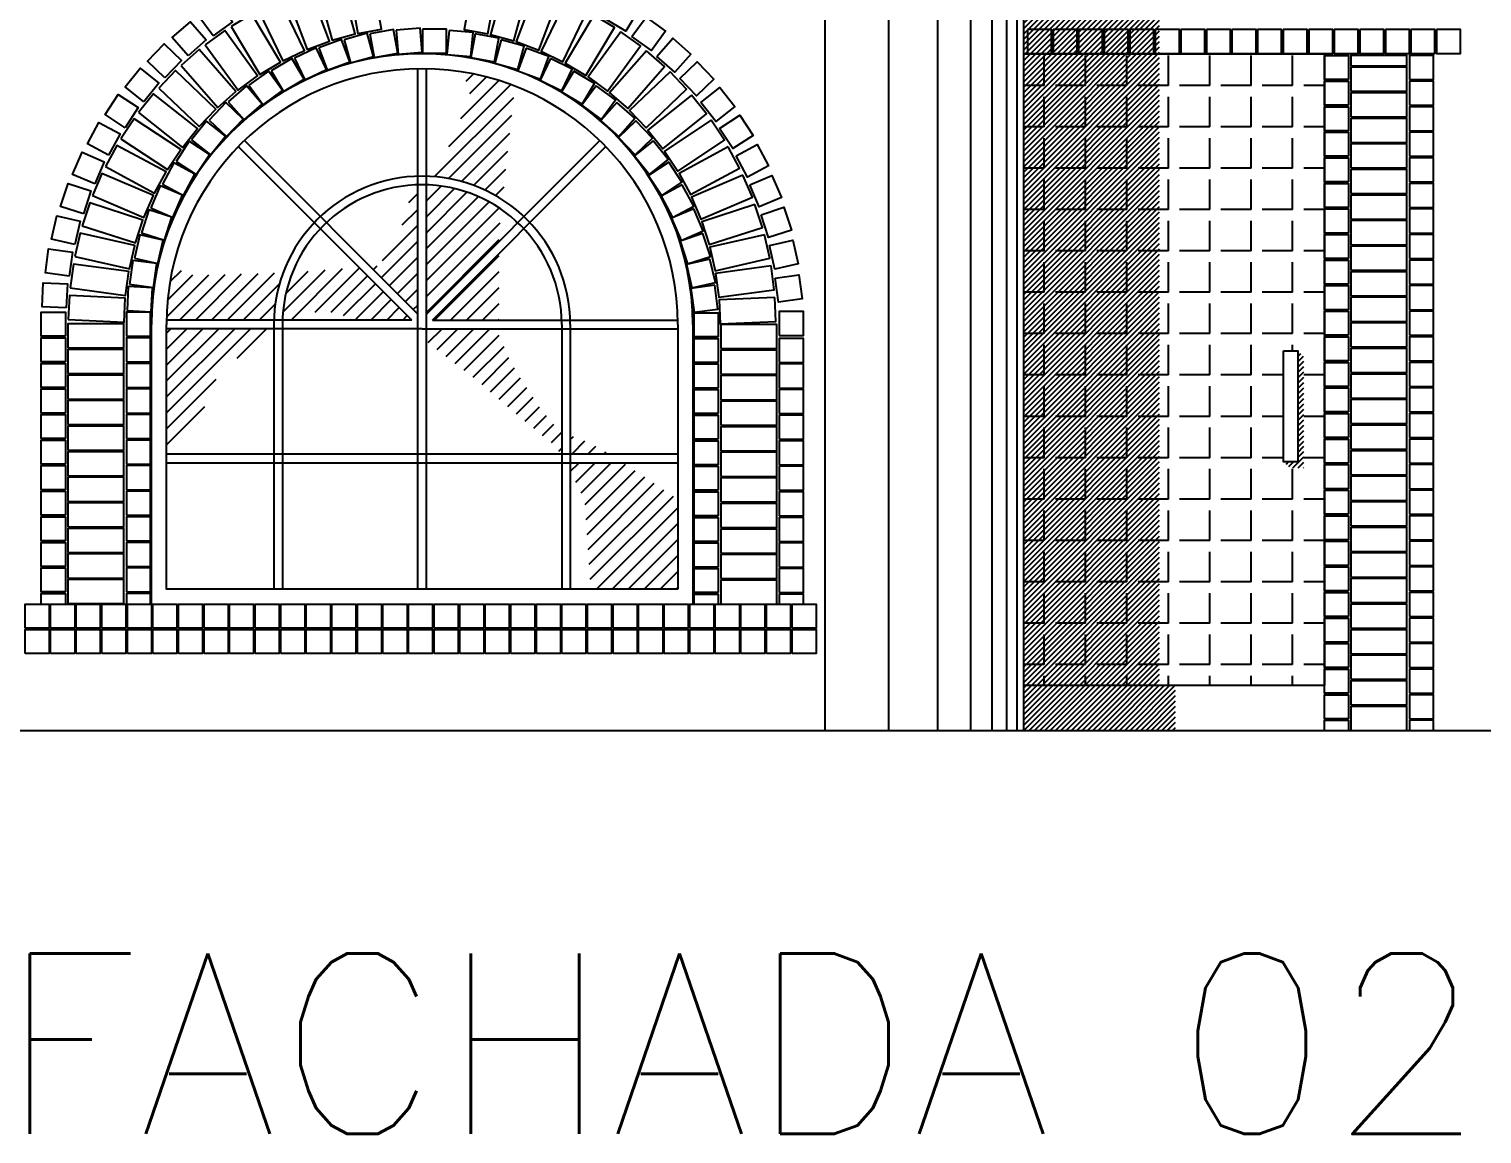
# Model space of a CAD drawing. Extents: x -51.7 to 12.2, y -8.6 to 39.8.
# Drawn here: x 2.124 to 6.955, y -1.924 to 1.749 of the extents above; entities that cross this region are included whole.
import ezdxf

# ---------------------------------------------------------------- set-up
doc = ezdxf.new("R2010")
doc.units = 0
doc.header["$LTSCALE"] = 0.5
doc.header["$MEASUREMENT"] = 0
doc.layers.add('ELEV', color=7, linetype='CONTINUOUS')
doc.layers.add('ELEVACION', color=7, linetype='CONTINUOUS')
doc.styles.add('COTAS', font='romans.shx', dxfattribs={"height": 0.1})

msp = doc.modelspace()

# ---------------------------------------------------------------- hatches: boundary and pattern name
at = {"layer": 'ELEV'}
h = msp.add_hatch(dxfattribs=at)
h.set_pattern_fill('ANSI31', color=256, scale=0.1, style=0)
h.set_pattern_definition([(45, (-8.715565, -9.850778), (-0.008838835, 0.008838835), [])])
h.paths.add_polyline_path([(5.4338, -0.5825), (5.4338, 2.4375), (5.5202, 2.4375), (5.5202, 2.5137), (5.4923, 2.5137), (5.4923, 2.7184), (5.5202, 2.7184), (5.5202, 2.7757), (6.0055, 2.358), (6.0055, 1.9061), (5.8836, 1.9061), (5.8836, -0.4325), (5.9364, -0.4325), (5.9364, -0.5825)])
h = msp.add_hatch(dxfattribs=at)
h.set_pattern_fill('ANGLE', color=256, scale=0.5, angle=90, style=0)
h.set_pattern_definition([(90, (0, -9.85078), (-0.1375, 8e-18), [0.1, -0.0375]), (180, (0, -9.85078), (-2e-17, -0.1375), [0.1, -0.0375])])
h.paths.add_polyline_path([(6.4313, 1.6675), (5.4313, 1.6675), (5.4313, -0.4325), (6.4313, -0.4325), (6.4313, -0.3787)])
h.paths.add_polyline_path([(6.3431, 0.6792), (6.3431, 0.3104), (6.2954, 0.3104), (6.2954, 0.6792)], flags=16)
h = msp.add_hatch(dxfattribs=at)
h.set_pattern_fill('ANSI31', color=256, scale=0.3, style=0)
h.set_pattern_definition([(45, (0, -9.85078), (-0.0265165, 0.0265165), [])])
h.paths.add_polyline_path([(3.7402, 1.5594, 0.053842), (3.564, 1.6071), (3.5928, 1.5424), (3.5717, 1.4791), (3.5083, 1.3314), (3.4456, 1.2688), (3.4456, 1.2602, -0.137158), (3.6991, 1.1814)])
h.paths.add_polyline_path([(3.6956, 1.1493, 0.144654), (3.4456, 1.2316), (3.4456, 0.802), (3.6878, 1.0442), (3.6878, 1.0783)])
h.paths.add_polyline_path([(3.4171, 1.2316, 0.004844), (3.4081, 1.2312), (3.4028, 1.2259), (3.35, 1.0466), (3.2866, 0.9622), (3.259, 0.9601), (3.4171, 0.802)])
h.paths.add_polyline_path([(3.2215, 0.9572), (3.0121, 0.9411), (3.0006, 0.9408, 0.088129), (2.9673, 0.7818), (3.0154, 0.7818), (3.0543, 0.804), (3.1071, 0.8146), (3.2251, 0.7818), (3.3969, 0.7818)])
h.paths.add_polyline_path([(2.9696, 0.9398), (2.6742, 0.9306), (2.6029, 0.958, 0.052334), (2.5815, 0.7818), (2.9387, 0.7818, -0.082206)])
h.paths.add_polyline_path([(2.9065, 0.7196), (2.9385, 0.7379), (2.9385, 0.7533), (2.5813, 0.7533), (2.5813, 0.3632), (2.7059, 0.4876), (2.7587, 0.6142)])
h.paths.add_polyline_path([(3.6878, 1.0038), (3.4658, 0.7818), (3.6878, 0.7818)])
h.paths.add_polyline_path([(3.6878, 0.7302), (3.6878, 0.7533), (3.4456, 0.7533), (3.4456, 0.7111), (3.6139, 0.5825), (3.7617, 0.4559), (3.8779, 0.361), (3.8909, 0.3375), (3.8956, 0.3375), (3.8956, 0.4109), (3.8885, 0.4138), (3.8251, 0.4876), (3.7301, 0.6353)])
h.paths.add_polyline_path([(3.994, 0.3716), (3.9242, 0.3995), (3.9242, 0.3375), (4.0536, 0.3375)])
h.paths.add_polyline_path([(4.1007, 0.3075), (3.9242, 0.3075), (3.9242, 0.2777), (3.9307, 0.2661), (3.9729, 0.1817), (3.9925, -0.1125), (4.2813, -0.1125), (4.2813, 0.1872)])
at = {"layer": 'ELEVACION'}
h = msp.add_hatch(dxfattribs=at)
h.set_pattern_fill('ANSI31', color=256, scale=0.1, style=0)
h.set_pattern_definition([(45, (-19.559361, 3.37798), (-0.008838835, 0.008838835), [])])
h.paths.add_polyline_path([(6.3431, 0.6792), (6.3431, 0.3104), (6.3631, 0.2927), (6.3631, 0.6615)])
h.paths.add_polyline_path([(6.3431, 0.3104), (6.2954, 0.3104), (6.318, 0.2904), (6.3631, 0.2904), (6.3631, 0.2927)])

# ---------------------------------------------------------------- linework, layer by layer
at = {"layer": 'ELEV'}
for p, q in [((4.7706, 2.4375), (4.7706, -0.5825)), ((4.9821, 2.4375), (4.9821, -0.5825)), ((5.145, 2.4375), (5.145, -0.5825)), ((5.2552, 2.4375), (5.2552, -0.5825)), ((5.3256, 2.4375), (5.3256, -0.5825)), ((5.3741, 2.4375), (5.3741, -0.5825)), ((5.4093, 2.4375), (5.4093, -0.5825)), ((5.4313, 2.4375), (5.4313, -0.5825)), ((5.4313, 1.6675), (6.4313, 1.6675)), ((6.4313, 1.6675), (6.4313, -0.4325)), ((5.4313, -0.4325), (6.4313, -0.4325)), ((-0.2937, -0.5825), (12.1948, -0.5825))]:
    msp.add_line(p, q, dxfattribs=at)
at = {"layer": 'ELEVACION'}
for p, q in [((3.4171, -0.1125), (3.4171, 1.6175)), ((3.4456, -0.1125), (3.4456, 1.6175)), ((3.3969, 0.7818), (2.8202, 1.3585)), ((3.4171, 0.802), (2.8404, 1.3787)), ((3.4456, 0.802), (4.0223, 1.3787)), ((3.4658, 0.7818), (4.0425, 1.3585)), ((3.3969, 0.7818), (2.5813, 0.7818)), ((3.4658, 0.7818), (4.2813, 0.7818)), ((2.5313, -0.1625), (2.5313, 0.7675)), ((3.4313, 0.7533), (2.5813, 0.7533)), ((2.9385, 0.7675), (2.9385, -0.1125)), ((2.9671, 0.7675), (2.9671, -0.1125)), ((3.4313, 0.7533), (4.2813, 0.7533)), ((3.8956, 0.7675), (3.8956, -0.1125)), ((3.9242, 0.7675), (3.9242, -0.1125)), ((4.3313, 0.7675), (4.3313, -0.1625)), ((2.5813, 0.3375), (4.2813, 0.3375)), ((2.5813, 0.3075), (4.2813, 0.3075))]:
    msp.add_line(p, q, dxfattribs=at)
for points in [[(3.0828, 1.8912), (3.1322, 1.712), (3.2093, 1.7333), (3.1599, 1.9125)], [(3.1849, 1.9179), (3.2181, 1.735), (3.2968, 1.7493), (3.2636, 1.9322)], [(3.6048, 1.9312), (3.5716, 1.7483), (3.6504, 1.734), (3.6835, 1.9169)], [(3.7084, 1.9109), (3.659, 1.7318), (3.7361, 1.7105), (3.7856, 1.8897)], [(2.7365, 1.7267), (2.6895, 1.7914), (2.7542, 1.8385), (2.8012, 1.7737)], [(2.8877, 1.8109), (2.9684, 1.6435), (3.0405, 1.6782), (2.9598, 1.8456)], [(2.9835, 1.8554), (3.0488, 1.6814), (3.1237, 1.7095), (3.0584, 1.8836)], [(3.8098, 1.8815), (3.7445, 1.7075), (3.8194, 1.6794), (3.8847, 1.8534)], [(3.9081, 1.8431), (3.8275, 1.6756), (3.8996, 1.6409), (3.9802, 1.8084)], [(4.0402, 1.7835), (4.0813, 1.8521), (4.1499, 1.8111), (4.1089, 1.7424)], [(2.7964, 1.758), (2.8917, 1.5984), (2.9604, 1.6395), (2.8651, 1.799)], [(4.0026, 1.796), (3.9073, 1.6365), (3.976, 1.5954), (4.0713, 1.755)], [(4.1289, 1.7248), (4.1759, 1.7895), (4.2406, 1.7425), (4.1936, 1.6778)], [(2.6533, 1.6606), (2.6007, 1.7208), (2.6609, 1.7735), (2.7135, 1.7132)], [(2.7102, 1.6971), (2.8194, 1.5467), (2.8841, 1.5937), (2.7749, 1.7441)], [(3.2577, 1.7336), (3.272, 1.6549), (3.3507, 1.6692), (3.3364, 1.7479)], [(3.345, 1.7453), (3.3522, 1.6656), (3.4318, 1.6728), (3.4247, 1.7524)], [(3.433, 1.7491), (3.433, 1.6691), (3.513, 1.6691), (3.513, 1.7491)], [(3.521, 1.745), (3.5138, 1.6653), (3.5935, 1.6581), (3.6006, 1.7378)], [(4.0925, 1.7407), (3.9833, 1.5903), (4.048, 1.5433), (4.1573, 1.6936)], [(5.4442, 1.7483), (5.4442, 1.6683), (5.5242, 1.6683), (5.5242, 1.7483)], [(5.5292, 1.7483), (5.5292, 1.6683), (5.6092, 1.6683), (5.6092, 1.7483)], [(5.6142, 1.7483), (5.6142, 1.6683), (5.6942, 1.6683), (5.6942, 1.7483)], [(5.6992, 1.7483), (5.6992, 1.6683), (5.7792, 1.6683), (5.7792, 1.7483)], [(5.7842, 1.7483), (5.7842, 1.6683), (5.8642, 1.6683), (5.8642, 1.7483)], [(5.8692, 1.7483), (5.8692, 1.6683), (5.9492, 1.6683), (5.9492, 1.7483)], [(5.9542, 1.7483), (5.9542, 1.6683), (6.0342, 1.6683), (6.0342, 1.7483)], [(6.0392, 1.7483), (6.0392, 1.6683), (6.1192, 1.6683), (6.1192, 1.7483)], [(6.1242, 1.7483), (6.1242, 1.6683), (6.2042, 1.6683), (6.2042, 1.7483)], [(6.2092, 1.7483), (6.2092, 1.6683), (6.2892, 1.6683), (6.2892, 1.7483)], [(6.2942, 1.7483), (6.2942, 1.6683), (6.3742, 1.6683), (6.3742, 1.7483)], [(6.3792, 1.7483), (6.3792, 1.6683), (6.4592, 1.6683), (6.4592, 1.7483)], [(6.4642, 1.7483), (6.4642, 1.6683), (6.5442, 1.6683), (6.5442, 1.7483)], [(6.5492, 1.7483), (6.5492, 1.6683), (6.6292, 1.6683), (6.6292, 1.7483)], [(6.6342, 1.7483), (6.6342, 1.6683), (6.7142, 1.6683), (6.7142, 1.7483)], [(6.7192, 1.7483), (6.7192, 1.6683), (6.7992, 1.6683), (6.7992, 1.7483)], [(6.8042, 1.7483), (6.8042, 1.6683), (6.8842, 1.6683), (6.8842, 1.7483)], [(2.5764, 1.5872), (2.5186, 1.6425), (2.5738, 1.7003), (2.6317, 1.6451)], [(3.088, 1.6871), (3.1161, 1.6122), (3.191, 1.6403), (3.1629, 1.7152)], [(3.1718, 1.7141), (3.1931, 1.637), (3.2702, 1.6583), (3.2489, 1.7354)], [(3.6082, 1.733), (3.5939, 1.6543), (3.6726, 1.64), (3.6869, 1.7187)], [(3.694, 1.7133), (3.6728, 1.6361), (3.7499, 1.6149), (3.7712, 1.692)], [(4.2119, 1.6584), (4.2645, 1.7187), (4.3247, 1.666), (4.2721, 1.6058)], [(2.6298, 1.6287), (2.752, 1.4887), (2.8123, 1.5414), (2.69, 1.6813)], [(2.9293, 1.611), (2.9704, 1.5423), (3.039, 1.5833), (2.998, 1.652)], [(3.007, 1.6526), (3.0417, 1.5805), (3.1137, 1.6152), (3.079, 1.6873)], [(3.7778, 1.6859), (3.7496, 1.611), (3.8245, 1.5829), (3.8527, 1.6578)], [(3.8587, 1.6512), (3.824, 1.5791), (3.8961, 1.5444), (3.9308, 1.6164)], [(4.1771, 1.6775), (4.0548, 1.5375), (4.1151, 1.4849), (4.2373, 1.6248)], [(6.5113, 1.5813), (6.4313, 1.5813), (6.4313, 1.6613), (6.5113, 1.6613)], [(6.5199, 1.6275), (6.7057, 1.6275), (6.7057, 1.6613), (6.5199, 1.6613)], [(6.7142, 1.5813), (6.7942, 1.5813), (6.7942, 1.6613), (6.7142, 1.6613)], [(2.5063, 1.5073), (2.4438, 1.5572), (2.4937, 1.6197), (2.5562, 1.5698)], [(2.5558, 1.5534), (2.6901, 1.4249), (2.7454, 1.4827), (2.6111, 1.6112)], [(2.8557, 1.5626), (2.9028, 1.4979), (2.9675, 1.5449), (2.9205, 1.6096)], [(3.9362, 1.6093), (3.8951, 1.5406), (3.9638, 1.4996), (4.0048, 1.5683)], [(4.2557, 1.607), (4.1213, 1.4785), (4.1766, 1.4207), (4.3109, 1.5491)], [(4.2886, 1.5849), (4.3464, 1.6402), (4.4017, 1.5823), (4.3439, 1.527)], [(6.5199, 1.5425), (6.7057, 1.5425), (6.7057, 1.6225), (6.5199, 1.6225)], [(2.7868, 1.5078), (2.8394, 1.4475), (2.8997, 1.5002), (2.847, 1.5604)], [(4.0096, 1.5607), (3.9626, 1.4959), (4.0273, 1.4489), (4.0743, 1.5136)], [(4.3584, 1.5047), (4.4209, 1.5546), (4.4708, 1.4921), (4.4083, 1.4422)], [(6.5113, 1.4963), (6.4313, 1.4963), (6.4313, 1.5763), (6.5113, 1.5763)], [(6.7142, 1.4963), (6.7942, 1.4963), (6.7942, 1.5763), (6.7142, 1.5763)], [(2.4438, 1.4214), (2.377, 1.4655), (2.4211, 1.5322), (2.4878, 1.4882)], [(2.4889, 1.4717), (2.6342, 1.3558), (2.6841, 1.4184), (2.5387, 1.5343)], [(2.723, 1.447), (2.7809, 1.3917), (2.8361, 1.4496), (2.7783, 1.5048)], [(4.0784, 1.5056), (4.0257, 1.4454), (4.086, 1.3927), (4.1386, 1.453)], [(4.3276, 1.5297), (4.1823, 1.4138), (4.2321, 1.3513), (4.3775, 1.4671)], [(6.5199, 1.4575), (6.7057, 1.4575), (6.7057, 1.5375), (6.5199, 1.5375)], [(2.4295, 1.3844), (2.5847, 1.282), (2.6287, 1.3488), (2.4736, 1.4512)], [(4.4207, 1.4187), (4.4875, 1.4627), (4.5316, 1.396), (4.4648, 1.3519)], [(6.5113, 1.4113), (6.4313, 1.4113), (6.4313, 1.4913), (6.5113, 1.4913)], [(6.5199, 1.3725), (6.7057, 1.3725), (6.7057, 1.4525), (6.5199, 1.4525)], [(6.7142, 1.4113), (6.7942, 1.4113), (6.7942, 1.4913), (6.7142, 1.4913)], [(2.3891, 1.3302), (2.3187, 1.3682), (2.3566, 1.4386), (2.427, 1.4007)], [(2.665, 1.3808), (2.7275, 1.3309), (2.7774, 1.3935), (2.7149, 1.4433)], [(4.1419, 1.4447), (4.0841, 1.3894), (4.1394, 1.3315), (4.1972, 1.3868)], [(4.3923, 1.4463), (4.2372, 1.3439), (4.2812, 1.2771), (4.4364, 1.3795)], [(6.5113, 1.3263), (6.4313, 1.3263), (6.4313, 1.4063), (6.5113, 1.4063)], [(6.7142, 1.3263), (6.7942, 1.3263), (6.7942, 1.4063), (6.7142, 1.4063)], [(2.3783, 1.2921), (2.542, 1.204), (2.5799, 1.2745), (2.4162, 1.3626)], [(2.6131, 1.3096), (2.6799, 1.2656), (2.7239, 1.3323), (2.6572, 1.3764)], [(4.1997, 1.3782), (4.1372, 1.3284), (4.1871, 1.2658), (4.2496, 1.3157)], [(4.4493, 1.3574), (4.2856, 1.2693), (4.3235, 1.1989), (4.4872, 1.287)], [(4.4751, 1.3274), (4.5456, 1.3653), (4.5835, 1.2948), (4.513, 1.2569)], [(6.5199, 1.2875), (6.7057, 1.2875), (6.7057, 1.3675), (6.5199, 1.3675)], [(2.3429, 1.2346), (2.2693, 1.266), (2.3008, 1.3396), (2.3743, 1.3081)], [(2.5678, 1.2341), (2.6382, 1.1962), (2.6762, 1.2666), (2.6057, 1.3045)], [(4.2514, 1.3069), (4.1846, 1.2628), (4.2287, 1.1961), (4.2955, 1.2401)], [(6.5113, 1.2413), (6.4313, 1.2413), (6.4313, 1.3213), (6.5113, 1.3213)], [(6.7142, 1.2413), (6.7942, 1.2413), (6.7942, 1.3213), (6.7142, 1.3213)], [(2.3355, 1.1956), (2.5064, 1.1226), (2.5378, 1.1961), (2.3669, 1.2692)], [(4.4981, 1.2638), (4.3271, 1.1907), (4.3586, 1.1172), (4.5295, 1.1902)], [(4.5211, 1.2315), (4.5947, 1.263), (4.6261, 1.1894), (4.5525, 1.158)], [(6.5199, 1.2025), (6.7057, 1.2025), (6.7057, 1.2825), (6.5199, 1.2825)], [(2.3054, 1.1351), (2.2293, 1.1598), (2.254, 1.2359), (2.3301, 1.2112)], [(2.5294, 1.1548), (2.603, 1.1234), (2.6345, 1.1969), (2.5609, 1.2284)], [(4.2964, 1.2312), (4.226, 1.1933), (4.2639, 1.1229), (4.3344, 1.1608)], [(6.5113, 1.1563), (6.4313, 1.1563), (6.4313, 1.2363), (6.5113, 1.2363)], [(6.7142, 1.1563), (6.7942, 1.1563), (6.7942, 1.2363), (6.7142, 1.2363)], [(2.3015, 1.0957), (2.4783, 1.0382), (2.503, 1.1143), (2.3263, 1.1717)], [(4.5382, 1.1662), (4.3615, 1.1087), (4.3862, 1.0327), (4.563, 1.0901)], [(6.5199, 1.1175), (6.7057, 1.1175), (6.7057, 1.1975), (6.5199, 1.1975)], [(2.277, 1.0327), (2.199, 1.0505), (2.2168, 1.1285), (2.2948, 1.1107)], [(2.4984, 1.0724), (2.5745, 1.0477), (2.5992, 1.1238), (2.5231, 1.1485)], [(4.3345, 1.1518), (4.261, 1.1204), (4.2924, 1.0468), (4.366, 1.0782)], [(4.5583, 1.132), (4.6344, 1.1567), (4.6591, 1.0806), (4.583, 1.0559)], [(6.5113, 1.0713), (6.4313, 1.0713), (6.4313, 1.1513), (6.5113, 1.1513)], [(6.5199, 1.0325), (6.7057, 1.0325), (6.7057, 1.1125), (6.5199, 1.1125)], [(6.7142, 1.0713), (6.7942, 1.0713), (6.7942, 1.1513), (6.7142, 1.1513)], [(2.2767, 0.9931), (2.4579, 0.9517), (2.4757, 1.0297), (2.2945, 1.0711)], [(2.4748, 0.9875), (2.5528, 0.9697), (2.5706, 1.0477), (2.4926, 1.0655)], [(4.3653, 1.0693), (4.2892, 1.0446), (4.314, 0.9685), (4.3901, 0.9932)], [(4.5695, 1.0654), (4.3883, 1.024), (4.4061, 0.946), (4.5873, 0.9874)], [(6.5113, 0.9863), (6.4313, 0.9863), (6.4313, 1.0663), (6.5113, 1.0663)], [(6.7142, 0.9863), (6.7942, 0.9863), (6.7942, 1.0663), (6.7142, 1.0663)], [(2.2579, 0.9282), (2.1786, 0.9389), (2.1893, 1.0182), (2.2686, 1.0074)], [(4.5864, 1.0295), (4.6644, 1.0473), (4.6822, 0.9693), (4.6042, 0.9515)], [(6.5199, 0.9475), (6.7057, 0.9475), (6.7057, 1.0275), (6.5199, 1.0275)], [(2.2611, 0.8887), (2.4453, 0.8637), (2.456, 0.943), (2.2718, 0.9679)], [(2.4589, 0.9009), (2.5382, 0.8902), (2.5489, 0.9695), (2.4697, 0.9802)], [(4.3886, 0.9844), (4.3106, 0.9666), (4.3284, 0.8886), (4.4064, 0.9064)], [(6.5113, 0.9013), (6.4313, 0.9013), (6.4313, 0.9813), (6.5113, 0.9813)], [(6.7142, 0.9013), (6.7942, 0.9013), (6.7942, 0.9813), (6.7142, 0.9813)], [(4.5916, 0.9621), (4.4074, 0.9372), (4.4182, 0.8579), (4.6024, 0.8829)], [(4.6053, 0.9212), (4.6845, 0.9319), (4.6953, 0.8527), (4.616, 0.8419)], [(6.5199, 0.8625), (6.7057, 0.8625), (6.7057, 0.9425), (6.5199, 0.9425)], [(2.2482, 0.8223), (2.1683, 0.8259), (2.1719, 0.9058), (2.2518, 0.9022)], [(2.4509, 0.8132), (2.5308, 0.8096), (2.5344, 0.8895), (2.4545, 0.8931)], [(4.4042, 0.8977), (4.3249, 0.8869), (4.3357, 0.8077), (4.4149, 0.8184)], [(6.5113, 0.8163), (6.4313, 0.8163), (6.4313, 0.8963), (6.5113, 0.8963)], [(6.7142, 0.8163), (6.7942, 0.8163), (6.7942, 0.8963), (6.7142, 0.8963)], [(2.255, 0.7833), (2.4406, 0.7749), (2.4442, 0.8548), (2.2585, 0.8632)], [(4.6044, 0.8573), (4.4187, 0.849), (4.4223, 0.7691), (4.608, 0.7774)], [(6.5199, 0.7775), (6.7057, 0.7775), (6.7057, 0.8575), (6.5199, 0.8575)], [(2.2451, 0.7279), (2.1651, 0.7279), (2.1651, 0.8079), (2.2451, 0.8079)], [(2.448, 0.7279), (2.528, 0.7279), (2.528, 0.8079), (2.448, 0.8079)], [(4.4162, 0.7259), (4.3362, 0.7259), (4.3362, 0.8059), (4.4162, 0.8059)], [(4.6191, 0.7305), (4.6991, 0.7305), (4.6991, 0.8105), (4.6191, 0.8105)], [(6.5113, 0.7313), (6.4313, 0.7313), (6.4313, 0.8113), (6.5113, 0.8113)], [(6.7142, 0.7313), (6.7942, 0.7313), (6.7942, 0.8113), (6.7142, 0.8113)], [(2.2536, 0.6892), (2.4395, 0.6892), (2.4395, 0.7692), (2.2536, 0.7692)], [(4.4247, 0.6872), (4.6106, 0.6872), (4.6106, 0.7672), (4.4247, 0.7672)], [(6.5113, 0.6463), (6.4313, 0.6463), (6.4313, 0.7263), (6.5113, 0.7263)], [(6.5199, 0.6925), (6.7057, 0.6925), (6.7057, 0.7725), (6.5199, 0.7725)], [(6.7142, 0.6463), (6.7942, 0.6463), (6.7942, 0.7263), (6.7142, 0.7263)], [(2.2451, 0.6429), (2.1651, 0.6429), (2.1651, 0.7229), (2.2451, 0.7229)], [(2.2536, 0.6042), (2.4395, 0.6042), (2.4395, 0.6842), (2.2536, 0.6842)], [(2.448, 0.6429), (2.528, 0.6429), (2.528, 0.7229), (2.448, 0.7229)], [(4.4162, 0.6409), (4.3362, 0.6409), (4.3362, 0.7209), (4.4162, 0.7209)], [(4.4247, 0.6022), (4.6106, 0.6022), (4.6106, 0.6822), (4.4247, 0.6822)], [(4.6191, 0.6409), (4.6991, 0.6409), (4.6991, 0.7209), (4.6191, 0.7209)], [(6.2954, 0.6792), (6.3431, 0.6792), (6.3431, 0.3104), (6.2954, 0.3104)], [(6.5199, 0.6075), (6.7057, 0.6075), (6.7057, 0.6875), (6.5199, 0.6875)], [(2.2451, 0.5579), (2.1651, 0.5579), (2.1651, 0.6379), (2.2451, 0.6379)], [(2.448, 0.5579), (2.528, 0.5579), (2.528, 0.6379), (2.448, 0.6379)], [(4.4162, 0.5559), (4.3362, 0.5559), (4.3362, 0.6359), (4.4162, 0.6359)], [(4.6191, 0.5559), (4.6991, 0.5559), (4.6991, 0.6359), (4.6191, 0.6359)], [(6.5113, 0.5613), (6.4313, 0.5613), (6.4313, 0.6413), (6.5113, 0.6413)], [(6.7142, 0.5613), (6.7942, 0.5613), (6.7942, 0.6413), (6.7142, 0.6413)], [(2.2536, 0.5192), (2.4395, 0.5192), (2.4395, 0.5992), (2.2536, 0.5992)], [(4.4247, 0.5172), (4.6106, 0.5172), (4.6106, 0.5972), (4.4247, 0.5972)], [(6.5199, 0.5225), (6.7057, 0.5225), (6.7057, 0.6025), (6.5199, 0.6025)], [(2.2451, 0.4729), (2.1651, 0.4729), (2.1651, 0.5529), (2.2451, 0.5529)], [(2.448, 0.4729), (2.528, 0.4729), (2.528, 0.5529), (2.448, 0.5529)], [(4.4162, 0.4709), (4.3362, 0.4709), (4.3362, 0.5509), (4.4162, 0.5509)], [(4.6191, 0.4709), (4.6991, 0.4709), (4.6991, 0.5509), (4.6191, 0.5509)], [(6.5113, 0.4763), (6.4313, 0.4763), (6.4313, 0.5563), (6.5113, 0.5563)], [(6.7142, 0.4763), (6.7942, 0.4763), (6.7942, 0.5563), (6.7142, 0.5563)], [(2.2536, 0.4342), (2.4395, 0.4342), (2.4395, 0.5142), (2.2536, 0.5142)], [(4.4247, 0.4322), (4.6106, 0.4322), (4.6106, 0.5122), (4.4247, 0.5122)], [(6.5199, 0.4375), (6.7057, 0.4375), (6.7057, 0.5175), (6.5199, 0.5175)], [(2.2451, 0.3879), (2.1651, 0.3879), (2.1651, 0.4679), (2.2451, 0.4679)], [(2.448, 0.3879), (2.528, 0.3879), (2.528, 0.4679), (2.448, 0.4679)], [(4.4162, 0.3859), (4.3362, 0.3859), (4.3362, 0.4659), (4.4162, 0.4659)], [(4.6191, 0.3859), (4.6991, 0.3859), (4.6991, 0.4659), (4.6191, 0.4659)], [(6.5113, 0.3913), (6.4313, 0.3913), (6.4313, 0.4713), (6.5113, 0.4713)], [(6.7142, 0.3913), (6.7942, 0.3913), (6.7942, 0.4713), (6.7142, 0.4713)], [(2.2536, 0.3492), (2.4395, 0.3492), (2.4395, 0.4292), (2.2536, 0.4292)], [(4.4247, 0.3472), (4.6106, 0.3472), (4.6106, 0.4272), (4.4247, 0.4272)], [(6.5199, 0.3525), (6.7057, 0.3525), (6.7057, 0.4325), (6.5199, 0.4325)], [(2.2451, 0.3029), (2.1651, 0.3029), (2.1651, 0.3829), (2.2451, 0.3829)], [(2.2536, 0.2642), (2.4395, 0.2642), (2.4395, 0.3442), (2.2536, 0.3442)], [(2.448, 0.3029), (2.528, 0.3029), (2.528, 0.3829), (2.448, 0.3829)], [(4.4162, 0.3009), (4.3362, 0.3009), (4.3362, 0.3809), (4.4162, 0.3809)], [(4.4247, 0.2622), (4.6106, 0.2622), (4.6106, 0.3422), (4.4247, 0.3422)], [(4.6191, 0.3009), (4.6991, 0.3009), (4.6991, 0.3809), (4.6191, 0.3809)], [(6.5113, 0.3063), (6.4313, 0.3063), (6.4313, 0.3863), (6.5113, 0.3863)], [(6.5199, 0.2675), (6.7057, 0.2675), (6.7057, 0.3475), (6.5199, 0.3475)], [(6.7142, 0.3063), (6.7942, 0.3063), (6.7942, 0.3863), (6.7142, 0.3863)], [(2.2451, 0.2179), (2.1651, 0.2179), (2.1651, 0.2979), (2.2451, 0.2979)], [(2.448, 0.2179), (2.528, 0.2179), (2.528, 0.2979), (2.448, 0.2979)], [(4.4162, 0.2159), (4.3362, 0.2159), (4.3362, 0.2959), (4.4162, 0.2959)], [(4.6191, 0.2159), (4.6991, 0.2159), (4.6991, 0.2959), (4.6191, 0.2959)], [(6.5113, 0.2213), (6.4313, 0.2213), (6.4313, 0.3013), (6.5113, 0.3013)], [(6.7142, 0.2213), (6.7942, 0.2213), (6.7942, 0.3013), (6.7142, 0.3013)], [(2.2536, 0.1792), (2.4395, 0.1792), (2.4395, 0.2592), (2.2536, 0.2592)], [(4.4247, 0.1772), (4.6106, 0.1772), (4.6106, 0.2572), (4.4247, 0.2572)], [(6.5199, 0.1825), (6.7057, 0.1825), (6.7057, 0.2625), (6.5199, 0.2625)], [(2.2451, 0.1329), (2.1651, 0.1329), (2.1651, 0.2129), (2.2451, 0.2129)], [(2.448, 0.1329), (2.528, 0.1329), (2.528, 0.2129), (2.448, 0.2129)], [(4.4162, 0.1309), (4.3362, 0.1309), (4.3362, 0.2109), (4.4162, 0.2109)], [(4.6191, 0.1309), (4.6991, 0.1309), (4.6991, 0.2109), (4.6191, 0.2109)], [(6.5113, 0.1363), (6.4313, 0.1363), (6.4313, 0.2163), (6.5113, 0.2163)], [(6.7142, 0.1363), (6.7942, 0.1363), (6.7942, 0.2163), (6.7142, 0.2163)], [(2.2536, 0.0942), (2.4395, 0.0942), (2.4395, 0.1742), (2.2536, 0.1742)], [(4.4247, 0.0922), (4.6106, 0.0922), (4.6106, 0.1722), (4.4247, 0.1722)], [(6.5199, 0.0975), (6.7057, 0.0975), (6.7057, 0.1775), (6.5199, 0.1775)], [(2.2451, 0.0479), (2.1651, 0.0479), (2.1651, 0.1279), (2.2451, 0.1279)], [(2.448, 0.0479), (2.528, 0.0479), (2.528, 0.1279), (2.448, 0.1279)], [(4.4162, 0.0459), (4.3362, 0.0459), (4.3362, 0.1259), (4.4162, 0.1259)], [(4.6191, 0.0459), (4.6991, 0.0459), (4.6991, 0.1259), (4.6191, 0.1259)], [(6.5113, 0.0513), (6.4313, 0.0513), (6.4313, 0.1313), (6.5113, 0.1313)], [(6.7142, 0.0513), (6.7942, 0.0513), (6.7942, 0.1313), (6.7142, 0.1313)], [(2.2536, 0.0092), (2.4395, 0.0092), (2.4395, 0.0892), (2.2536, 0.0892)], [(4.4247, 0.0072), (4.6106, 0.0072), (4.6106, 0.0872), (4.4247, 0.0872)], [(6.5199, 0.0125), (6.7057, 0.0125), (6.7057, 0.0925), (6.5199, 0.0925)], [(2.2451, -0.0371), (2.1651, -0.0371), (2.1651, 0.0429), (2.2451, 0.0429)], [(2.2536, -0.0758), (2.4395, -0.0758), (2.4395, 0.0042), (2.2536, 0.0042)], [(2.448, -0.0371), (2.528, -0.0371), (2.528, 0.0429), (2.448, 0.0429)], [(4.4162, -0.0391), (4.3362, -0.0391), (4.3362, 0.0409), (4.4162, 0.0409)], [(4.4247, -0.0778), (4.6106, -0.0778), (4.6106, 0.0022), (4.4247, 0.0022)], [(4.6191, -0.0391), (4.6991, -0.0391), (4.6991, 0.0409), (4.6191, 0.0409)], [(6.5113, -0.0337), (6.4313, -0.0337), (6.4313, 0.0463), (6.5113, 0.0463)], [(6.5199, -0.0725), (6.7057, -0.0725), (6.7057, 0.0075), (6.5199, 0.0075)], [(6.7142, -0.0337), (6.7942, -0.0337), (6.7942, 0.0463), (6.7142, 0.0463)], [(2.2451, -0.1221), (2.1651, -0.1221), (2.1651, -0.0421), (2.2451, -0.0421)], [(2.448, -0.1221), (2.528, -0.1221), (2.528, -0.0421), (2.448, -0.0421)], [(4.4162, -0.1241), (4.3362, -0.1241), (4.3362, -0.0441), (4.4162, -0.0441)], [(4.6191, -0.1241), (4.6991, -0.1241), (4.6991, -0.0441), (4.6191, -0.0441)], [(6.5113, -0.1187), (6.4313, -0.1187), (6.4313, -0.0387), (6.5113, -0.0387)], [(6.7142, -0.1187), (6.7942, -0.1187), (6.7942, -0.0387), (6.7142, -0.0387)], [(2.2536, -0.1608), (2.4395, -0.1608), (2.4395, -0.0808), (2.2536, -0.0808)], [(4.4247, -0.1628), (4.6106, -0.1628), (4.6106, -0.0828), (4.4247, -0.0828)], [(6.5199, -0.1575), (6.7057, -0.1575), (6.7057, -0.0775), (6.5199, -0.0775)], [(6.5113, -0.2037), (6.4313, -0.2037), (6.4313, -0.1237), (6.5113, -0.1237)], [(6.7142, -0.2037), (6.7942, -0.2037), (6.7942, -0.1237), (6.7142, -0.1237)], [(2.1113, -0.2425), (2.1113, -0.1625), (2.1913, -0.1625), (2.1913, -0.2425)], [(2.1963, -0.2425), (2.1963, -0.1625), (2.2763, -0.1625), (2.2763, -0.2425)], [(2.2813, -0.2425), (2.2813, -0.1625), (2.3613, -0.1625), (2.3613, -0.2425)], [(2.3663, -0.2425), (2.3663, -0.1625), (2.4463, -0.1625), (2.4463, -0.2425)], [(2.4513, -0.2425), (2.4513, -0.1625), (2.5313, -0.1625), (2.5313, -0.2425)], [(2.5363, -0.2425), (2.5363, -0.1625), (2.6163, -0.1625), (2.6163, -0.2425)], [(2.6213, -0.2425), (2.6213, -0.1625), (2.7013, -0.1625), (2.7013, -0.2425)], [(2.7063, -0.2425), (2.7063, -0.1625), (2.7863, -0.1625), (2.7863, -0.2425)], [(2.7913, -0.2425), (2.7913, -0.1625), (2.8713, -0.1625), (2.8713, -0.2425)], [(2.8763, -0.2425), (2.8763, -0.1625), (2.9563, -0.1625), (2.9563, -0.2425)], [(2.9613, -0.2425), (2.9613, -0.1625), (3.0413, -0.1625), (3.0413, -0.2425)], [(3.0463, -0.2425), (3.0463, -0.1625), (3.1263, -0.1625), (3.1263, -0.2425)], [(3.1313, -0.2425), (3.1313, -0.1625), (3.2113, -0.1625), (3.2113, -0.2425)], [(3.2163, -0.2425), (3.2163, -0.1625), (3.2963, -0.1625), (3.2963, -0.2425)], [(3.3013, -0.2425), (3.3013, -0.1625), (3.3813, -0.1625), (3.3813, -0.2425)], [(3.3863, -0.2425), (3.3863, -0.1625), (3.4663, -0.1625), (3.4663, -0.2425)], [(3.4713, -0.2425), (3.4713, -0.1625), (3.5513, -0.1625), (3.5513, -0.2425)], [(3.5563, -0.2425), (3.5563, -0.1625), (3.6363, -0.1625), (3.6363, -0.2425)], [(3.6413, -0.2425), (3.6413, -0.1625), (3.7213, -0.1625), (3.7213, -0.2425)], [(3.7263, -0.2425), (3.7263, -0.1625), (3.8063, -0.1625), (3.8063, -0.2425)], [(3.8113, -0.2425), (3.8113, -0.1625), (3.8913, -0.1625), (3.8913, -0.2425)], [(3.8963, -0.2425), (3.8963, -0.1625), (3.9763, -0.1625), (3.9763, -0.2425)], [(3.9813, -0.2425), (3.9813, -0.1625), (4.0613, -0.1625), (4.0613, -0.2425)], [(4.0663, -0.2425), (4.0663, -0.1625), (4.1463, -0.1625), (4.1463, -0.2425)], [(4.1513, -0.2425), (4.1513, -0.1625), (4.2313, -0.1625), (4.2313, -0.2425)], [(4.2363, -0.2425), (4.2363, -0.1625), (4.3163, -0.1625), (4.3163, -0.2425)], [(4.3213, -0.2425), (4.3213, -0.1625), (4.4013, -0.1625), (4.4013, -0.2425)], [(4.4063, -0.2425), (4.4063, -0.1625), (4.4863, -0.1625), (4.4863, -0.2425)], [(4.4913, -0.2425), (4.4913, -0.1625), (4.5713, -0.1625), (4.5713, -0.2425)], [(4.5763, -0.2425), (4.5763, -0.1625), (4.6563, -0.1625), (4.6563, -0.2425)], [(4.6613, -0.2425), (4.6613, -0.1625), (4.7413, -0.1625), (4.7413, -0.2425)], [(6.5199, -0.2425), (6.7057, -0.2425), (6.7057, -0.1625), (6.5199, -0.1625)], [(6.5113, -0.2887), (6.4313, -0.2887), (6.4313, -0.2087), (6.5113, -0.2087)], [(6.7142, -0.2887), (6.7942, -0.2887), (6.7942, -0.2087), (6.7142, -0.2087)], [(2.1113, -0.3272), (2.1113, -0.2472), (2.1913, -0.2472), (2.1913, -0.3272)], [(2.1963, -0.3272), (2.1963, -0.2472), (2.2763, -0.2472), (2.2763, -0.3272)], [(2.2813, -0.3272), (2.2813, -0.2472), (2.3613, -0.2472), (2.3613, -0.3272)], [(2.3663, -0.3272), (2.3663, -0.2472), (2.4463, -0.2472), (2.4463, -0.3272)], [(2.4513, -0.3272), (2.4513, -0.2472), (2.5313, -0.2472), (2.5313, -0.3272)], [(2.5363, -0.3272), (2.5363, -0.2472), (2.6163, -0.2472), (2.6163, -0.3272)], [(2.6213, -0.3272), (2.6213, -0.2472), (2.7013, -0.2472), (2.7013, -0.3272)], [(2.7063, -0.3272), (2.7063, -0.2472), (2.7863, -0.2472), (2.7863, -0.3272)], [(2.7913, -0.3272), (2.7913, -0.2472), (2.8713, -0.2472), (2.8713, -0.3272)], [(2.8763, -0.3272), (2.8763, -0.2472), (2.9563, -0.2472), (2.9563, -0.3272)], [(2.9613, -0.3272), (2.9613, -0.2472), (3.0413, -0.2472), (3.0413, -0.3272)], [(3.0463, -0.3272), (3.0463, -0.2472), (3.1263, -0.2472), (3.1263, -0.3272)], [(3.1313, -0.3272), (3.1313, -0.2472), (3.2113, -0.2472), (3.2113, -0.3272)], [(3.2163, -0.3272), (3.2163, -0.2472), (3.2963, -0.2472), (3.2963, -0.3272)], [(3.3013, -0.3272), (3.3013, -0.2472), (3.3813, -0.2472), (3.3813, -0.3272)], [(3.3863, -0.3272), (3.3863, -0.2472), (3.4663, -0.2472), (3.4663, -0.3272)], [(3.4713, -0.3272), (3.4713, -0.2472), (3.5513, -0.2472), (3.5513, -0.3272)], [(3.5563, -0.3272), (3.5563, -0.2472), (3.6363, -0.2472), (3.6363, -0.3272)], [(3.6413, -0.3272), (3.6413, -0.2472), (3.7213, -0.2472), (3.7213, -0.3272)], [(3.7263, -0.3272), (3.7263, -0.2472), (3.8063, -0.2472), (3.8063, -0.3272)], [(3.8113, -0.3272), (3.8113, -0.2472), (3.8913, -0.2472), (3.8913, -0.3272)], [(3.8963, -0.3272), (3.8963, -0.2472), (3.9763, -0.2472), (3.9763, -0.3272)], [(3.9813, -0.3272), (3.9813, -0.2472), (4.0613, -0.2472), (4.0613, -0.3272)], [(4.0663, -0.3272), (4.0663, -0.2472), (4.1463, -0.2472), (4.1463, -0.3272)], [(4.1513, -0.3272), (4.1513, -0.2472), (4.2313, -0.2472), (4.2313, -0.3272)], [(4.2363, -0.3272), (4.2363, -0.2472), (4.3163, -0.2472), (4.3163, -0.3272)], [(4.3213, -0.3272), (4.3213, -0.2472), (4.4013, -0.2472), (4.4013, -0.3272)], [(4.4063, -0.3272), (4.4063, -0.2472), (4.4863, -0.2472), (4.4863, -0.3272)], [(4.4913, -0.3272), (4.4913, -0.2472), (4.5713, -0.2472), (4.5713, -0.3272)], [(4.5763, -0.3272), (4.5763, -0.2472), (4.6563, -0.2472), (4.6563, -0.3272)], [(4.6613, -0.3272), (4.6613, -0.2472), (4.7413, -0.2472), (4.7413, -0.3272)], [(6.5199, -0.3275), (6.7057, -0.3275), (6.7057, -0.2475), (6.5199, -0.2475)], [(6.5113, -0.3737), (6.4313, -0.3737), (6.4313, -0.2937), (6.5113, -0.2937)], [(6.5199, -0.4125), (6.7057, -0.4125), (6.7057, -0.3325), (6.5199, -0.3325)], [(6.7142, -0.3737), (6.7942, -0.3737), (6.7942, -0.2937), (6.7142, -0.2937)], [(6.5113, -0.4587), (6.4313, -0.4587), (6.4313, -0.3787), (6.5113, -0.3787)], [(6.7142, -0.4587), (6.7942, -0.4587), (6.7942, -0.3787), (6.7142, -0.3787)], [(6.5199, -0.4975), (6.7057, -0.4975), (6.7057, -0.4175), (6.5199, -0.4175)], [(6.5113, -0.5437), (6.4313, -0.5437), (6.4313, -0.4637), (6.5113, -0.4637)], [(6.7142, -0.5437), (6.7942, -0.5437), (6.7942, -0.4637), (6.7142, -0.4637)], [(6.5199, -0.5825), (6.7057, -0.5825), (6.7057, -0.5025), (6.5199, -0.5025)]]:
    msp.add_lwpolyline(points, close=True, dxfattribs=at)
for points in [[(4.2813, -0.1125), (2.5813, -0.1125), (2.5813, 0.7675)], [(4.2813, 0.7675), (4.2813, -0.1125)], [(2.1651, -0.1625), (2.1651, -0.1271), (2.2451, -0.1271), (2.2451, -0.1625)], [(2.528, -0.1625), (2.528, -0.1271), (2.448, -0.1271), (2.448, -0.1625)], [(4.3362, -0.1625), (4.3362, -0.1291), (4.4162, -0.1291), (4.4162, -0.1625)], [(4.6991, -0.1625), (4.6991, -0.1291), (4.6191, -0.1291), (4.6191, -0.1625)], [(6.4313, -0.5821), (6.4313, -0.5487), (6.5113, -0.5487), (6.5113, -0.5821)], [(6.7942, -0.5821), (6.7942, -0.5487), (6.7142, -0.5487), (6.7142, -0.5821)]]:
    msp.add_lwpolyline(points, dxfattribs=at)
for radius in [0.9, 0.85, 0.4929, 0.4643]:
    msp.add_arc((3.4313, 0.7675), radius, 0, 180, dxfattribs=at)

# ---------------------------------------------------------------- texts
at = {"layer": 'ELEV', "color": 2, "style": 'COTAS'}
msp.add_text('FACHADA 02', height=0.6, dxfattribs=at).set_placement((2.0246, -1.924))

doc.saveas('drawing.dxf')
